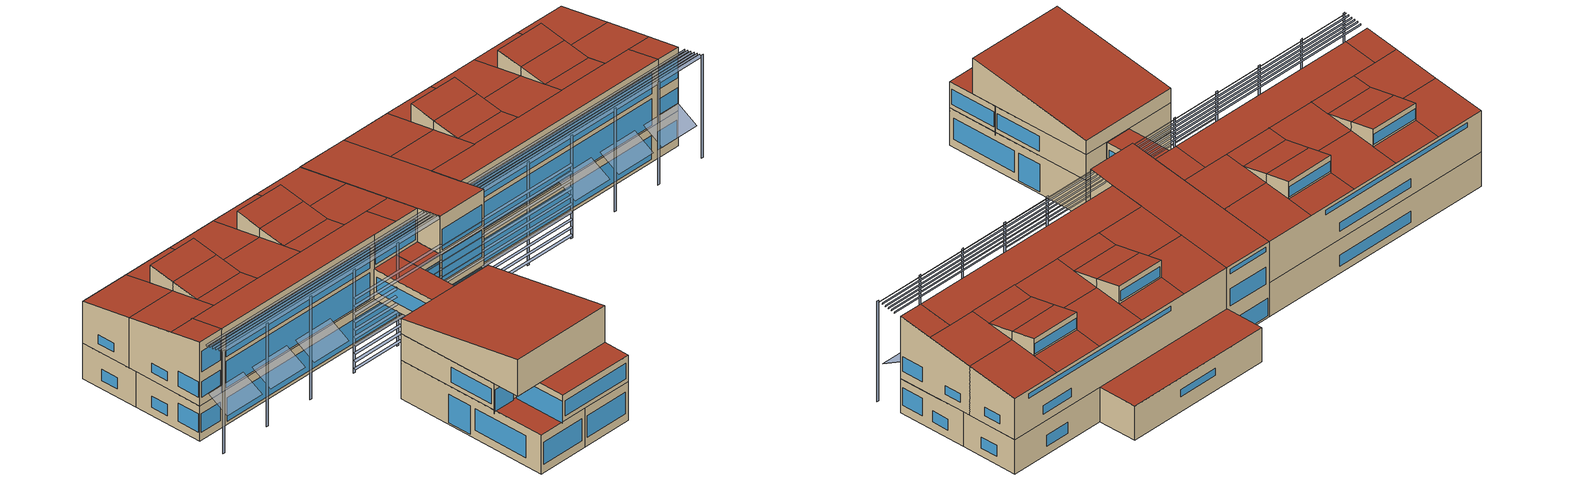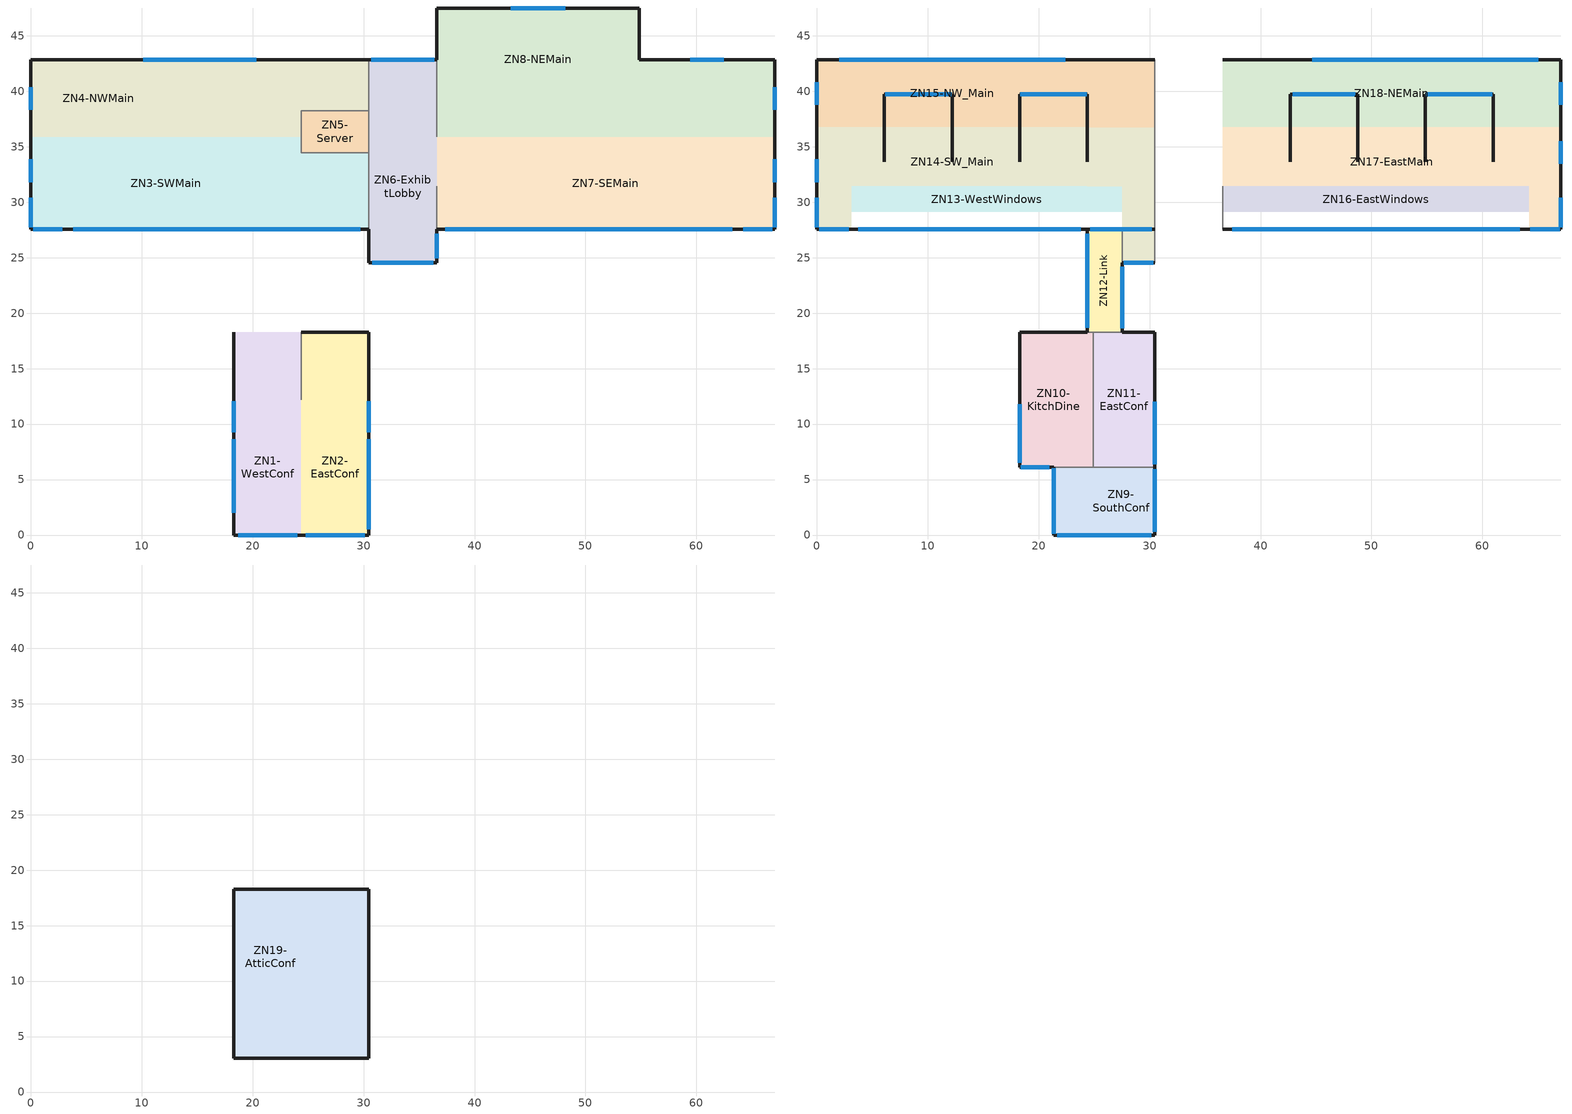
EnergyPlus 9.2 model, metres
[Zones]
ZN1-WestConf
 floor ground (EXT-FLOOR-TOPSIDE): 18.29,0 18.29,12.19 24.38,12.19 24.38,0 z0; 18.29,12.19 18.29,18.29 24.38,18.29 24.38,12.19 z0
 wall outside (SIP-6.5inch): 18.29,18.29 18.29,0 24.38,0 z0:4.52
 wall to ZN2-EastConf (INT-WALL): 24.38,12.19 24.38,18.29 z0:4.52
 window (CBF-Windows): 18.29,8.63 18.29,2.02 / 18.68,0 24,0 z0.95:3.49; 18.29,12.08 18.29,9.26 z0.21:3.52
 roof outside (SIP-8.5inch): 18.29,6.1 18.29,0 21.34,0 21.34,6.1 z4.52
ZN2-EastConf
 floor ground (EXT-FLOOR-TOPSIDE): 24.38,0 24.38,12.19 30.48,12.19 30.48,0 z0; 24.38,12.19 24.38,18.29 30.48,18.29 30.48,12.19 z0
 wall outside (SIP-6.5inch): 24.38,0 30.48,0 30.48,18.29 24.38,18.29 z0:4.52
 window (CBF-Windows): 24.77,0 30.09,0 / 30.48,0.51 30.48,8.63 z0.95:3.49; 30.48,9.26 30.48,12.08 z0.21:3.52
ZN3-SWMain
 floor ground (EXT-FLOOR-TOPSIDE): 0,27.55 0,35.89 24.38,35.89 24.38,27.55 z0; 24.38,27.55 24.38,34.47 30.48,34.47 30.48,27.55 z0
 wall outside (SIP-6.5inch): 0,35.89 0,27.55 30.48,27.55 z0:4.11
 wall to ZN5-Server (INT-Wall): 30.48,34.47 24.38,34.47 24.38,35.89 z0:4.11
 wall to ZN6-ExhibtLobby (INT-Wall): 30.48,27.55 30.48,34.47 z0:4.11
 window (CBF-Windows): 0.21,27.55 2.84,27.55 z0.97:3.1; 3.81,27.55 29.72,27.55 z0.39:3.12; 0,33.86 0,31.82 z0.95:2.27; 0,30.39 0,27.76 z0.98:3.12
ZN4-NWMain
 floor ground (EXT-FLOOR-TOPSIDE): 0,35.89 0,42.84 12.19,42.84 12.19,35.89 z0; 12.19,35.89 12.19,38.26 24.38,38.26 24.38,35.89 z0; 12.19,38.26 12.19,42.84 30.48,42.84 30.48,38.26 z0
 wall outside (SIP-6.5inch): 30.48,42.84 0,42.84 0,35.89 z0:4.11
 wall to ZN6-ExhibtLobby (INT-WALL): 30.48,38.26 30.48,42.84 z0:4.11
 wall to ZN5-Server (INT-WALL): 24.38,35.89 24.38,38.26 30.48,38.26 z0:4.11
 window (CBF-Windows): 20.33,42.84 10.15,42.84 z0.86:2.18; 0,40.38 0,38.35 z0.95:2.27
ZN5-Server
 floor ground (EXT-FLOOR-TOPSIDE): 24.38,34.47 24.38,38.26 30.48,38.26 30.48,34.47 z0
 wall to ZN6-ExhibtLobby (INT-WALL): 30.48,34.47 30.48,38.26 z0:4.11
ZN6-ExhibtLobby
 floor ground (EXT-FLOOR-TOPSIDE): 30.48,24.55 30.48,38.27 36.58,38.27 36.58,24.55 z0; 30.48,38.27 30.48,42.84 36.58,42.84 36.58,38.27 z0
 wall outside (SIP-6.5inch): 30.48,24.55 36.58,24.55 z0:12.05; 30.48,27.55 30.48,24.55 z0:4.11; 36.58,42.84 30.48,42.84 z0:9.04; 30.48,27.55,11.56 30.48,27.55,7.63 30.48,24.55,7.63 30.48,24.55,12.05; 36.58,24.55,12.05 36.58,24.55,0 36.58,27.55,0 36.58,27.55,11.54
 wall to ZN8-NEMain (INT-WALL): 36.58,35.89 36.58,42.84 z0:4.11
 wall to ZN14-SW_Main (INT-WALL): 30.48,27.55 30.48,24.55 z4.11:7.63; 30.48,36.77,10.03 30.48,36.77,4.11 30.48,27.55,4.11 30.48,27.55,11.56
 wall to ZN16-EastWindows (INT-WALL): 36.58,27.55,11.56 36.58,27.55,4.11 36.58,31.43,4.11 36.58,31.43,10.92
 wall to ZN15-NW_Main (INT-WALL): 30.48,42.84,9.01 30.48,42.84,4.11 30.48,36.77,4.11 30.48,36.77,10.03
 window (CBF-Windows): 30.76,24.55 36.3,24.55 z8:10.42; 30.76,24.55 36.3,24.55 z4.33:7.44; 30.76,24.55 36.3,24.55 z0.39:3.12; 36.58,24.94 36.58,27.16 z0.21:3.11; 36.58,24.95 36.58,27.15 z4.33:7.42; 36.38,42.84 30.67,42.84 z0.21:2.36; 36.07,42.84 30.99,42.84 z4.21:6.24; 36.08,42.84 30.98,42.84 z8.08:8.62
 roof outside (SIP-8.5inch): 30.48,42.84,9.04 30.48,24.55,12.05 36.58,24.55,12.05 36.58,42.84,9.04
ZN7-SEMain
 floor ground (EXT-FLOOR-TOPSIDE): 36.58,27.55 36.58,35.89 67.06,35.89 67.06,27.55 z0
 wall outside (SIP-6.5inch): 36.58,27.55 67.06,27.55 67.06,35.89 z0:4.11
 window (CBF-Windows): 37.34,27.55 63.25,27.55 z0.39:3.12; 64.22,27.55 66.85,27.55 / 67.06,27.76 67.06,30.39 z0.98:3.12; 67.06,31.82 67.06,33.86 z0.95:2.27
ZN8-NEMain
 floor ground (EXT-FLOOR-TOPSIDE): 36.58,35.89 36.58,38.26 54.86,38.26 54.86,35.89 z0; 36.58,38.26 36.58,47.51 54.86,47.51 54.86,38.26 z0; 54.86,35.89 54.86,42.84 67.06,42.84 67.06,35.89 z0
 wall outside (SIP-6.5inch): 67.06,35.89 67.06,42.84 54.86,42.84 54.86,47.51 36.58,47.51 36.58,42.84 z0:4.11
 wall inside (INT-WALL): 36.58,42.84 36.58,35.89 z0:4.11
 window (CBF-Windows): 62.49,42.84 59.43,42.84 / 67.06,38.35 67.06,40.38 z0.95:2.27; 48.19,47.51 43.25,47.51 z1.82:2.64
 roof outside (SIP-8.5inch): 36.58,47.51 36.58,42.84 54.86,42.84 54.86,47.51 z4.11
ZN9-SouthConf
 floor to ZN1-WestConf (INT-FLOOR-UNDERSIDE): 21.34,0 21.34,6.1 24.38,6.1 24.38,0 z4.11
 floor to ZN2-EastConf (INT-FLOOR-UNDERSIDE): 24.38,0 24.38,6.1 30.48,6.1 30.48,0 z4.11
 wall outside (SIP-6.5inch): 21.34,6.1 21.34,0 30.48,0 30.48,6.1 z4.11:7.63
 wall to ZN11-EastConf (INT-WALL): 30.48,6.1 24.91,6.1 z4.11:7.63
 wall to ZN10-KitchDine (INT-WALL): 24.91,6.1 21.34,6.1 z4.11:7.63
 window (CBF-Windows): 21.34,6 21.34,0.09 z4.32:6.87; 21.68,0 30.13,0 / 30.48,0.28 30.48,5.92 z5.06:6.85
 roof outside (SIP-8.5inch): 21.34,3.05 21.34,0 30.48,0 30.48,3.05 z7.63
ZN10-KitchDine
 floor to ZN1-WestConf (INT-FLOOR-TOPSIDE): 18.29,6.1 18.29,18.29 24.38,18.29 24.38,6.1 z4.11
 floor to ZN2-EastConf (INT-FLOOR-TOPSIDE): 24.38,6.1 24.38,18.29 24.91,18.29 24.91,6.1 z4.11
 wall outside (SIP-6.5inch): 24.38,18.29 18.29,18.29 18.29,6.1 21.34,6.1 z4.11:7.63
 wall to ZN11-EastConf (INT-WALL): 24.91,6.1 24.91,18.29 z4.11:7.63
 wall to ZN12-Link (INT-WALL): 24.91,18.29 24.38,18.29 z4.11:7.63
 window (CBF-Windows): 18.29,11.77 18.29,6.52 z5.06:6.85; 18.4,6.1 20.94,6.1 z4.32:6.87
ZN11-EastConf
 floor to ZN2-EastConf (INT-FLOOR-Topside): 24.91,6.1 24.91,18.29 30.48,18.29 30.48,6.1 z4.11
 wall outside (SIP-6.5inch): 30.48,6.1 30.48,18.29 27.52,18.29 z4.11:7.63
 wall to ZN12-Link (INT-WALL): 27.52,18.29 24.91,18.29 z4.11:7.63
 window (CBF-Windows): 30.48,6.38 30.48,12.01 z5.06:6.85
ZN12-Link
 floor outside (EXT-FLOOR-TOPSIDE): 24.38,18.29 24.38,27.55 27.52,27.55 27.52,18.29 z4.11
 wall outside (SIP-6.5inch): 24.38,27.55 24.38,18.29 / 27.52,18.29 27.52,24.55 z4.11:7.63
 wall inside (INT-WALL): 24.91,18.29 27.52,18.29 z4.11:7.63
 wall to ZN14-SW_Main (INT-WALL): 27.52,24.55 27.52,27.55 z4.11:7.63
 window (CBF-Windows): 27.52,18.65 27.52,24.19 / 24.38,27.14 24.38,18.7 z5.06:6.85
 roof outside (SIP-8.5inch): 24.38,27.55 24.38,18.29 27.52,18.29 27.52,27.55 z7.63
ZN13-WestWindows
 floor to ZN3-SWMain (INT-FLOOR-TOPSIDE): 3.09,29.12 3.09,31.43 27.47,31.43 27.47,29.12 z4.11
 wall outside (SIP-6.5inch): 3.09,27.55 24.43,27.55 z4.11:11.56
 window (CBF-Windows): 3.72,27.55 23.8,27.55 z4.33:7.44; 3.72,27.55 23.8,27.55 z8:10.42
 roof outside (SIP-8.5inch): 3.09,31.43,10.92 3.09,27.55,11.56 27.47,27.55,11.56 27.47,31.43,10.92
ZN14-SW_Main
 floor outside (EXT-FLOOR-TOPSIDE): 27.52,24.55 27.52,27.55 30.48,27.55 30.48,24.55 z4.11
 floor to ZN3-SWMain (INT-FLOOR-TOPSIDE): 0,27.55 0,31.43 3.09,31.43 3.09,27.55 z4.11; 0,31.43 0,35.89 24.38,35.89 24.38,31.43 z4.11; 24.38,31.43 24.38,34.47 30.48,34.47 30.48,31.43 z4.11; 27.52,27.55 27.52,31.43 30.48,31.43 30.48,27.55 z4.11
 floor to ZN4-NWMain (INT-FLOOR-TOPSIDE): 0,35.89 0,36.77 24.38,36.77 24.38,35.89 z4.11
 floor to ZN5-Server (INT-FLOOR-TOPSIDE): 24.38,34.47 24.38,36.77 30.48,36.77 30.48,34.47 z4.11
 wall outside (SIP-6.5inch): 0,27.55 3.09,27.55 z4.11:11.56; 27.52,24.55 30.48,24.55 z4.11:7.63; 24.38,27.55 30.48,27.55 z7.63:11.56; 0,36.77,10.03 0,36.77,4.11 0,27.55,4.11 0,27.55,11.56; 6.1,36.77,11.09 6.1,36.77,10.03 6.1,33.65,10.55; 12.19,33.65,10.55 12.19,36.77,10.03 12.19,36.77,11.09; 18.29,36.77,11.09 18.29,36.77,10.03 18.29,33.65,10.55; 24.38,33.65,10.55 24.38,36.77,10.03 24.38,36.77,11.09
 window (CBF-Windows): 0.23,27.55 2.86,27.55 / 0,30.39 0,27.76 / 27.69,24.55 30.32,24.55 z5.06:6.85; 0.23,27.55 2.86,27.55 / 24.66,27.55 30.2,27.55 z8:10.42; 0,33.86 0,31.82 z5.06:6.08
 roof outside (SIP-8.5inch): 27.52,27.55 27.52,24.55 30.48,24.55 30.48,27.55 z7.63; 0,31.43,10.92 0,27.55,11.56 3.09,27.55,11.56 3.09,31.43,10.92; 0,36.77,10.03 0,31.43,10.92 6.1,31.43,10.92 6.1,36.77,10.03; 6.1,33.65,10.55 6.1,31.43,10.92 12.19,31.43,10.92 12.19,33.65,10.55; 12.19,36.77,10.03 12.19,31.43,10.92 18.29,31.43,10.92 18.29,36.77,10.03; 18.29,33.65,10.55 18.29,31.43,10.92 24.38,31.43,10.92 24.38,33.65,10.55; 24.38,36.77,10.03 24.38,31.43,10.92 30.48,31.43,10.92 30.48,36.77,10.03; 27.47,31.43,10.92 27.47,27.55,11.56 30.48,27.55,11.56 30.48,31.43,10.92; 6.1,36.77,11.09 6.1,33.65,10.55 12.19,33.65,10.55 12.19,36.77,11.09; 18.29,36.77,11.09 18.29,33.65,10.55 24.38,33.65,10.55 24.38,36.77,11.09
ZN15-NW_Main
 floor to ZN4-NWMain (INT-FLOOR-TOPSIDE): 0,36.77 0,42.84 24.38,42.84 24.38,36.77 z4.11; 24.38,38.26 24.38,42.84 30.48,42.84 30.48,38.26 z4.11
 floor to ZN5-Server (INT-FLOOR-TOPSIDE): 24.38,36.77 24.38,38.26 30.48,38.26 30.48,36.77 z4.11
 wall outside (SIP-6.5inch): 30.48,42.84 0,42.84 z4.11:9.01; 12.19,39.75 6.1,39.75 / 24.38,39.75 18.29,39.75 z9.53:11.61; 0,42.84,9.01 0,42.84,4.11 0,36.77,4.11 0,36.77,10.03; 6.1,39.75,11.61 6.1,39.75,9.53 6.1,36.77,10.03 6.1,36.77,11.09; 12.19,36.77,11.09 12.19,36.77,10.03 12.19,39.75,9.53 12.19,39.75,11.61; 18.29,39.75,11.61 18.29,39.75,9.53 18.29,36.77,10.03 18.29,36.77,11.09; 24.38,36.77,11.09 24.38,36.77,10.03 24.38,39.75,9.53 24.38,39.75,11.61
 window (CBF-Windows): 20.33,42.84 10.15,42.84 / 0,40.82 0,38.79 z5.06:6.08; 22.38,42.84 2,42.84 z8.08:8.62; 12.12,39.75 6.17,39.75 / 24.31,39.75 18.36,39.75 z9.75:10.96
 roof outside (SIP-8.5inch): 0,42.84,9.01 0,36.77,10.03 6.1,36.77,10.03 6.1,42.84,9.01; 6.1,42.84,9.01 6.1,39.75,9.53 12.19,39.75,9.53 12.19,42.84,9.01; 12.19,42.84,9.01 12.19,36.77,10.03 18.29,36.77,10.03 18.29,42.84,9.01; 18.29,42.84,9.01 18.29,39.75,9.53 24.38,39.75,9.53 24.38,42.84,9.01; 24.38,42.84,9.01 24.38,36.77,10.03 30.48,36.77,10.03 30.48,42.84,9.01; 6.1,39.75,11.61 6.1,36.77,11.09 12.19,36.77,11.09 12.19,39.75,11.61; 18.29,39.75,11.61 18.29,36.77,11.09 24.38,36.77,11.09 24.38,39.75,11.61
ZN16-EastWindows
 floor to ZN7-SEMain (INT-FLOOR-TOPSIDE): 36.58,29.12 36.58,31.43 64.23,31.43 64.23,29.12 z4.11
 wall outside (SIP-6.5inch): 36.58,27.55 64.23,27.55 z4.11:11.56
 window (CBF-Windows): 37.45,27.55 63.36,27.55 z4.33:7.44; 37.45,27.55 63.36,27.55 z8:10.42
 roof outside (SIP-8.5inch): 36.58,31.43,10.92 36.58,27.55,11.56 64.23,27.55,11.56 64.23,31.43,10.92
ZN17-EastMain
 floor to ZN7-SEMain (INT-FLOOR-TOPSIDE): 36.58,31.43 36.58,35.89 67.06,35.89 67.06,31.43 z4.11; 64.23,27.55 64.23,31.43 67.06,31.43 67.06,27.55 z4.11
 floor to ZN8-NEMain (INT-FLOOR-TOPSIDE): 36.58,35.89 36.58,36.77 67.06,36.77 67.06,35.89 z4.11
 wall outside (SIP-6.5inch): 64.23,27.55 67.06,27.55 z4.11:11.56; 67.06,27.55,11.56 67.06,27.55,4.11 67.06,36.77,4.11 67.06,36.77,10.03; 42.67,36.77,11.09 42.67,36.77,10.03 42.67,33.64,10.55; 54.86,36.77,11.09 54.86,36.77,10.03 54.86,33.64,10.55; 48.77,33.64,10.55 48.77,36.77,10.03 48.77,36.77,11.09; 60.96,33.64,10.55 60.96,36.77,10.03 60.96,36.77,11.09
 window (CBF-Windows): 64.33,27.55 66.96,27.55 / 67.06,27.76 67.06,30.39 z5.06:6.85; 64.33,27.55 66.96,27.55 z8:10.42; 67.06,33.46 67.06,35.49 z5.06:6.08
 roof outside (SIP-8.5inch): 64.23,31.43,10.92 64.23,27.55,11.56 67.06,27.55,11.56 67.06,31.43,10.92; 60.96,36.77,10.03 60.96,31.43,10.92 67.06,31.43,10.92 67.06,36.77,10.03; 54.86,33.64,10.55 54.86,31.43,10.92 60.96,31.43,10.92 60.96,33.64,10.55; 48.77,36.77,10.03 48.77,31.43,10.92 54.86,31.43,10.92 54.86,36.77,10.03; 42.67,33.64,10.55 42.67,31.43,10.92 48.77,31.43,10.92 48.77,33.64,10.55; 36.58,36.77,10.03 36.58,31.43,10.92 42.67,31.43,10.92 42.67,36.77,10.03; 42.67,36.77,11.09 42.67,33.64,10.55 48.77,33.64,10.55 48.77,36.77,11.09; 54.86,36.77,11.09 54.86,33.64,10.55 60.96,33.64,10.55 60.96,36.77,11.09
ZN18-NEMain
 floor to ZN8-NEMain (INT-FLOOR-TOPSIDE): 36.58,36.77 36.58,42.84 67.06,42.84 67.06,36.77 z4.11
 wall outside (SIP-6.5inch): 67.06,42.84 36.58,42.84 z4.11:9.01; 48.77,39.75 42.67,39.75 / 60.96,39.75 54.86,39.75 z9.53:11.61; 67.06,36.77,10.03 67.06,36.77,4.11 67.06,42.84,4.11 67.06,42.84,9.01; 42.67,39.75,11.61 42.67,39.75,9.53 42.67,36.77,10.03 42.67,36.77,11.09; 54.86,39.75,11.61 54.86,39.75,9.53 54.86,36.77,10.03 54.86,36.77,11.09; 60.96,36.77,11.09 60.96,36.77,10.03 60.96,39.75,9.53 60.96,39.75,11.61; 48.77,36.77,11.09 48.77,36.77,10.03 48.77,39.75,9.53 48.77,39.75,11.61
 window (CBF-Windows): 63,42.84 58.92,42.84 / 67.06,38.79 67.06,40.82 z5.06:6.08; 65.06,42.84 44.67,42.84 z8.08:8.62; 48.53,39.75 42.91,39.75 / 60.89,39.75 54.93,39.75 z9.75:10.96
 roof outside (SIP-8.5inch): 60.96,42.84,9.01 60.96,36.77,10.03 67.06,36.77,10.03 67.06,42.84,9.01; 54.86,42.84,9.01 54.86,39.75,9.53 60.96,39.75,9.53 60.96,42.84,9.01; 48.77,42.84,9.01 48.77,36.77,10.03 54.86,36.77,10.03 54.86,42.84,9.01; 42.67,42.84,9.01 42.67,39.75,9.53 48.77,39.75,9.53 48.77,42.84,9.01; 36.58,42.84,9.01 36.58,36.77,10.03 42.67,36.77,10.03 42.67,42.84,9.01; 54.86,39.75,11.61 54.86,36.77,11.09 60.96,36.77,11.09 60.96,39.75,11.61; 42.67,39.75,11.61 42.67,36.77,11.09 48.77,36.77,11.09 48.77,39.75,11.61
ZN19-AtticConf
 floor outside (EXT-FLOOR-TOPSIDE): 18.29,3.05 18.29,6.1 21.34,6.1 21.34,3.05 z7.63
 floor to ZN9-SouthConf (INT-FLOOR-TOPSIDE): 21.34,3.05 21.34,6.1 30.48,6.1 30.48,3.05 z7.63
 floor to ZN10-KitchDine (INT-FLOOR-TOPSIDE): 18.29,6.1 18.29,18.29 24.91,18.29 24.91,6.1 z7.63
 floor to ZN11-EastConf (INT-FLOOR-TOPSIDE): 24.91,6.1 24.91,18.29 30.48,18.29 30.48,6.1 z7.63
 wall outside (SIP-6.5inch): 18.29,3.05 30.48,3.05 z7.63:11.9; 30.48,18.29 18.29,18.29 z7.63:9.36; 18.29,18.29,9.36 18.29,18.29,7.63 18.29,3.05,7.63 18.29,3.05,11.9; 30.48,3.05,11.9 30.48,3.05,7.63 30.48,18.29,7.63 30.48,18.29,9.36
 roof outside (SIP-8.5inch): 18.29,18.29,9.36 18.29,3.05,11.9 30.48,3.05,11.9 30.48,18.29,9.36
shading: 0,24.55 0.25,24.55 / 6.1,24.55 6.35,24.55 / 12.19,24.55 12.45,24.55 / 18.29,24.55 18.54,24.55 / 24.38,24.55 24.64,24.55 / 42.67,24.55 42.93,24.55 / 48.77,24.55 49.02,24.55 / 54.86,24.55 55.12,24.55 / 60.96,24.55 61.21,24.55 / 67.06,24.55 67.31,24.55 z0:12.05; 0,24.75,12.05 0,24.55,11.8 30.48,24.55,11.8 30.48,24.75,12.05; 36.58,24.75,12.05 36.58,24.55,11.8 67.06,24.55,11.8 67.06,24.75,12.05; 0,25.08,12 0,25.04,11.81 30.48,25.04,11.81 30.48,25.08,12; 36.58,25.08,12 36.58,25.04,11.81 67.06,25.04,11.81 67.06,25.08,12; 0,25.49,11.93 0,25.45,11.74 30.48,25.45,11.74 30.48,25.49,11.93; 36.58,25.49,11.93 36.58,25.45,11.74 67.06,25.45,11.74 67.06,25.49,11.93; 0,25.9,11.86 0,25.86,11.67 30.48,25.86,11.67 30.48,25.9,11.86; 36.58,25.9,11.86 36.58,25.86,11.67 67.06,25.86,11.67 67.06,25.9,11.86; 0,26.3,11.8 0,26.26,11.61 30.48,26.26,11.61 30.48,26.3,11.8; 36.58,26.3,11.8 36.58,26.26,11.61 67.06,26.26,11.61 67.06,26.3,11.8; 0,26.71,11.73 0,26.67,11.54 30.48,26.67,11.54 30.48,26.71,11.73; 36.58,26.71,11.73 36.58,26.67,11.54 67.06,26.67,11.54 67.06,26.71,11.73; 0.61,26.97,5.51 0.61,24.55,4.11 5.49,24.55,4.11 5.49,26.97,5.51; 6.71,26.97,5.51 6.71,24.55,4.11 11.58,24.55,4.11 11.58,26.97,5.51; 12.8,26.97,5.51 12.8,24.55,4.11 17.68,24.55,4.11 17.68,26.97,5.51; 49.38,26.97,5.51 49.38,24.55,4.11 54.25,24.55,4.11 54.25,26.97,5.51; 55.47,26.97,5.51 55.47,24.55,4.11 60.35,24.55,4.11 60.35,26.97,5.51; 61.57,26.97,5.51 61.57,24.55,4.11 66.45,24.55,4.11 66.45,26.97,5.51; 18.29,24.5,0.6 18.29,24.26,0.5 48.77,24.26,0.5 48.77,24.5,0.6; 18.29,24.5,1.52 18.29,24.26,1.42 48.77,24.26,1.42 48.77,24.5,1.52; 18.29,24.5,2.43 18.29,24.26,2.34 48.77,24.26,2.34 48.77,24.5,2.43; 18.29,24.5,3.35 18.29,24.26,3.25 48.77,24.26,3.25 48.77,24.5,3.35; 18.29,24.5,4.26 18.29,24.26,4.17 48.77,24.26,4.17 48.77,24.5,4.26; 18.29,24.5,5.18 18.29,24.26,5.09 48.77,24.26,5.09 48.77,24.5,5.18; 18.29,24.5,6.1 18.29,24.26,6 48.77,24.26,6 48.77,24.5,6.1; 18.29,24.5,7.01 18.29,24.26,6.92 48.77,24.26,6.92 48.77,24.5,7.01; 18.29,24.5,7.93 18.29,24.26,7.83 48.77,24.26,7.83 48.77,24.5,7.93; 18.29,24.5,8.85 18.29,24.26,8.75 48.77,24.26,8.75 48.77,24.5,8.85
[Building]
Phillip Merrill Environmental Center: North Axis {deg}=0; Terrain=Country; Loads Convergence Tolerance Value=0.04; Temperature Convergence Tolerance Value {deltaC}=0.4; Solar Distribution=FullExterior; Maximum Number of Warmup Days=25; Minimum Number of Warmup Days=6
[Site:Location]
Baltimore Airport: Latitude {deg}=39.18; Longitude {deg}=-76.67; Time Zone {hr}=-5; Elevation {m}=2
[SizingPeriod:DesignDay] Day of Month=21; Dry-Bulb Temperature Range Modifier Type=DefaultMultipliers; Humidity Condition Type=Wetbulb; Barometric Pressure {Pa}=100000; Rain Indicator=No; Snow Indicator=No; Daylight Saving Time Indicator=No; Solar Model Indicator=ASHRAEClearSky; ASHRAE Clear Sky Optical Depth for Beam Irradiance (taub)=0; ASHRAE Clear Sky Optical Depth for Diffuse Irradiance (taud)=0
Name | Month | Day Type | Maximum Dry-Bulb Temperature {C} | Daily Dry-Bulb Temperature Range {deltaC} | Wetbulb or DewPoint at Maximum Dry-Bulb {C} | Wind Speed {m/s} | Wind Direction {deg} | Sky Clearness
SUMMER Baltimore | 7 | SummerDesignDay | 34 | 10.4 | 23.7 | 4.9 | 280 | 0.98
WINTER Baltimore | 1 | WinterDesignDay | -11.6 | 0 | -16 | 4.5 | 290 | 0.45
[Site:GroundTemperature:BuildingSurface]
19.45, 19.37, 19.42, 19.48, 19.59, 19.66, 19.75, 19.92, 19.95, 19.84, 19.71, 19.55
[Site:GroundReflectance]
0.2, 0.2, 0.2, 0.2, 0.2, 0.2, 0.2, 0.2, 0.2, 0.2, 0.2, 0.2
[Material] Thermal Absorptance=0.9
Name | Roughness | Thickness {m} | Conductivity {W/m-K} | Density {kg/m3} | Specific Heat {J/kg-K} | Solar Absorptance | Visible Absorptance
SIP-Foam-7.5inch | Smooth | 0.1905 | 0.03 | 50 | 1210 | 0.7 | 0.7
SIP-Foam-5.5inch | Smooth | 0.1397 | 0.03 | 50 | 1210 | 0.7 | 0.7
2.5 IN DENSE INSULATION | VeryRough | 0.0635 | 0.04 | 91.3 | 830 | 0.5 | 0.5
BLBD - PLYWOOD 1 / 2 IN | MediumSmooth | 0.01 | 0.11 | 544.62 | 1210 | 0.78 | 0.78
E6 - 1 / 2 IN GYP SHEATHING BOARD | Smooth | 0.01 | 0.16 | 784.9 | 830 | 0.92 | 0.92
INS-R_11-metalframe | MediumRough | 0.0889 | 0.06 | 118 | 836.8 | 0.7 | 0.7
BLBD - WOOD SUBFLOOR 3 / 4 IN | MediumRough | 0.01 | 0.11 | 544.62 | 1420 | 0.78 | 0.78
FINISH FLOORING - TILE 1 / 4 IN | Smooth | 0.00635 | 0.17 | 1922.21 | 1250 | 0.5 | 0.5
Masonite Underlayment 1 / 4 IN | Smooth | 0.00635 | 0.24 | 816 | 880 | 0.5 | 0.5
Sound Absorption Blanket 6 IN | Smooth | 0.1524 | 0.049 | 260 | 800 | 0.5 | 0.5
[WindowMaterial:Glazing] Optical Data Type=SpectralAverage; Infrared Transmittance at Normal Incidence=0
Name | Thickness {m} | Solar Transmittance at Normal Incidence | Front Side Solar Reflectance at Normal Incidence | Back Side Solar Reflectance at Normal Incidence | Visible Transmittance at Normal Incidence | Front Side Visible Reflectance at Normal Incidence | Back Side Visible Reflectance at Normal Incidence | Front Side Infrared Hemispherical Emissivity | Back Side Infrared Hemispherical Emissivity | Conductivity {W/m-K}
LoE SPEC SEL CLEAR 6MM | .006 | .51 | .3 | .42 | .77 | .07 | .06 | .84 | .03 | .9
103 Clear_6.DAT | 0.0057 | 0.771 | 0.07 | 0.07 | 0.884 | 0.08 | 0.08 | 0.84 | 0.84 | 1
[WindowMaterial:Gas]
Argon 6.3MM: Gas Type=Argon; Thickness {m}=0.0063
[Construction]
SIP-6.5inch: BLBD - PLYWOOD 1 / 2 IN, SIP-Foam-5.5inch, BLBD - PLYWOOD 1 / 2 IN, E6 - 1 / 2 IN GYP SHEATHING BOARD
SIP-8.5inch: BLBD - PLYWOOD 1 / 2 IN, SIP-Foam-7.5inch, BLBD - PLYWOOD 1 / 2 IN
INT-WALL: E6 - 1 / 2 IN GYP SHEATHING BOARD, INS-R_11-metalframe, E6 - 1 / 2 IN GYP SHEATHING BOARD
INT-FLOOR-TOPSIDE: Sound Absorption Blanket 6 IN, BLBD - WOOD SUBFLOOR 3 / 4 IN, Masonite Underlayment 1 / 4 IN, FINISH FLOORING - TILE 1 / 4 IN
INT-FLOOR-UNDERSIDE: FINISH FLOORING - TILE 1 / 4 IN, Masonite Underlayment 1 / 4 IN, BLBD - WOOD SUBFLOOR 3 / 4 IN, Sound Absorption Blanket 6 IN
EXT-FLOOR-TOPSIDE: 2.5 IN DENSE INSULATION, BLBD - WOOD SUBFLOOR 3 / 4 IN, FINISH FLOORING - TILE 1 / 4 IN
CBF-Windows: LoE SPEC SEL CLEAR 6MM, Argon 6.3MM, 103 Clear_6.DAT
[Zone] Type=1; Multiplier=1
Name | Ceiling Height {m} | Volume {m3}
ZN1-WestConf; ZN2-EastConf | 3.712 | 0
ZN3-SWMain; ZN4-NWMain; ZN5-Server; ZN6-ExhibtLobby; ZN7-SEMain; ZN8-NEMain | Autocalculate | 0
ZN9-SouthConf; ZN10-KitchDine; ZN11-EastConf; ZN12-Link; ZN13-WestWindows; ZN14-SW_Main; ZN15-NW_Main; ZN16-EastWindows; ZN17-EastMain; ZN18-NEMain; ZN19-AtticConf
[ThermostatSetpoint:DualSetpoint]
Air Temp Set Point: Heating Setpoint Temperature Schedule=Air Temp Heating Schedule; Cooling Setpoint Temperature Schedule=Air Temp Cooling Schedule
[ZoneControl:Thermostat] Control Type Schedule=Air Control Type Schedule; Control 1=Air Temp Set Point
Name | Zone or ZoneList
ZN1-WestConf Thermostat | ZN1-WestConf
ZN2-EastConf Thermostat | ZN2-EastConf
ZN3-SWMain Thermostat | ZN3-SWMain
ZN4-NWMain Thermostat | ZN4-NWMain
ZN5-Server Thermostat | ZN5-Server
ZN6-ExhibtLobby Thermostat | ZN6-ExhibtLobby
ZN7-SEMain Thermostat | ZN7-SEMain
ZN8-NEMain Thermostat | ZN8-NEMain
ZN9-SouthConf Thermostat | ZN9-SouthConf
ZN10-KitchDine Thermostat | ZN10-KitchDine
ZN11-EastConf Thermostat | ZN11-EastConf
ZN12-Link Thermostat | ZN12-Link
ZN13-WestWindows Thermostat | ZN13-WestWindows
ZN14-SW_Main Thermostat | ZN14-SW_Main
ZN15-NW_Main Thermostat | ZN15-NW_Main
ZN16-EastWindows Thermostat | ZN16-EastWindows
ZN17-EastMain Thermostat | ZN17-EastMain
ZN18-NEMain | ZN18-NEMain
ZN19-AtticConf | ZN19-AtticConf
[Zone equipment]
ZN1-WestConf: ZN1-WestConf Air
ZN2-EastConf: ZN2-EastConf Air
ZN3-SWMain: ZN3-SWMain Air
ZN4-NWMain: ZN4-NWMain Air
ZN5-Server: ZN5-Server Air
ZN6-ExhibtLobby: ZN6-ExhibtLobby Air
ZN7-SEMain: ZN7-SEMain Air
ZN8-NEMain: ZN8-NEMain Air
ZN9-SouthConf: ZN9-SouthConf Air
ZN10-KitchDine: ZN10-KitchDine Air
ZN11-EastConf: ZN11-EastConf Air
ZN12-Link: ZN12-Link Air
ZN13-WestWindows: ZN13-WestWindows Air
ZN14-SW_Main: ZN14-SW_Main Air
ZN15-NW_Main: ZN15-NW_Main Air
ZN16-EastWindows: ZN16-EastWindows Air
ZN17-EastMain: ZN17-EastMain Air
ZN18-NEMain: ZN18-NEMain Air
ZN19-AtticConf: ZN19-AtticConf Air
[ZoneHVAC:IdealLoadsAirSystem] Maximum Heating Supply Air Temperature {C}=50; Minimum Cooling Supply Air Temperature {C}=13; Maximum Heating Supply Air Humidity Ratio {kgWater/kgDryAir}=0.015; Minimum Cooling Supply Air Humidity Ratio {kgWater/kgDryAir}=0.01; Heating Limit=NoLimit; Maximum Heating Air Flow Rate {m3/s}=autosize; Cooling Limit=NoLimit; Maximum Cooling Air Flow Rate {m3/s}=autosize; Dehumidification Control Type=ConstantSupplyHumidityRatio; Cooling Sensible Heat Ratio=0.7; Humidification Control Type=ConstantSupplyHumidityRatio; Demand Controlled Ventilation Type=None; Outdoor Air Economizer Type=NoEconomizer; Heat Recovery Type=None; Sensible Heat Recovery Effectiveness=0.7; Latent Heat Recovery Effectiveness=0.65
ZN1-WestConf Air; ZN2-EastConf Air; ZN3-SWMain Air; ZN4-NWMain Air; ZN5-Server Air; ZN6-ExhibtLobby Air; ZN7-SEMain Air; ZN8-NEMain Air; ZN9-SouthConf Air; ZN10-KitchDine Air; ZN11-EastConf Air; ZN12-Link Air; ZN13-WestWindows Air; ZN14-SW_Main Air; ZN15-NW_Main Air; ZN16-EastWindows Air; ZN17-EastMain Air; ZN18-NEMain Air; ZN19-AtticConf Air
[Schedule:Compact]
Air Control Type Schedule: THROUGH: 12/31, FOR: AllDays, UNTIL: 24:00, 4
Air Temp Heating Schedule: THROUGH: 12/31, FOR: AllDays, UNTIL: 24:00, 20
Air Temp Cooling Schedule: THROUGH: 12/31, FOR: AllDays, UNTIL: 24:00, 25.6
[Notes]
Chesapeake Bay Foundation's Environmental Center
As-built model
CBF_devel.idf    first file for developing building description
0.4% cooling ASHRAE 2001 fundementals
99.6% heating ASHRAE 2001 fundementals
